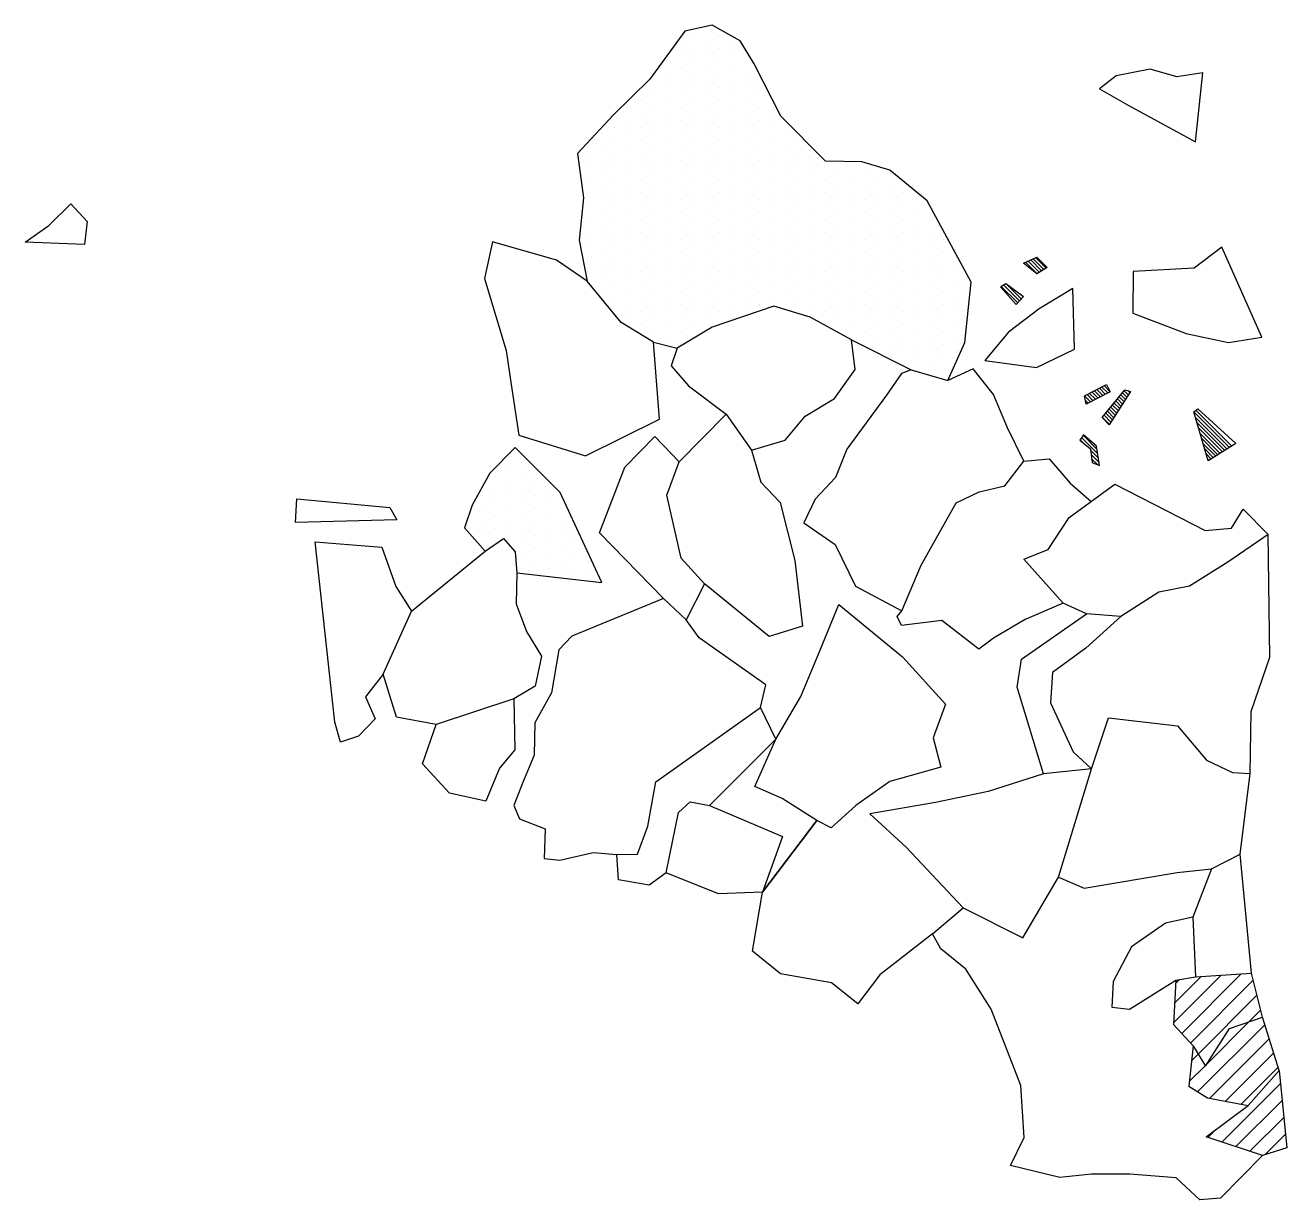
# Model space of a CAD drawing. Header units: metres. Extents: x -13.2 to -9.55, y -13.11 to -10.53.
# Drawn here: x -10.747 to -9.549, y -13.112 to -11.997 of the extents above; entities that cross this region are included whole.
import ezdxf

# ---------------------------------------------------------------- set-up
doc = ezdxf.new("R2010")
doc.units = ezdxf.units.M
doc.header["$LTSCALE"] = 25
doc.header["$MEASUREMENT"] = 0
doc.layers.get('0').update_dxf_attribs({"linetype": 'CONTINUOUS'})
for name, color, linetype in [('FEUER', 1, 'CONTINUOUS'), ('KNOCHEN', 2, 'CONTINUOUS'), ('KNOCHENSCHRAFF', 2, 'CONTINUOUS'), ('STEINE', 4, 'CONTINUOUS'), ('STEINESCHRAFF', 4, 'CONTINUOUS')]:
    doc.layers.add(name, color=color, linetype=linetype)

# ---------------------------------------------------------------- blocks, each defined once
blk = doc.blocks.new('*X1')
at = {"color": 0}
for p, q in [((-963.74, -1163.5), (-960.34, -1160.09)), ((-963.59, -1163.7), (-960.2, -1160.31)), ((-963.09, -1163.56), (-960.06, -1160.53)), ((-962.59, -1163.41), (-959.93, -1160.74)), ((-962.08, -1163.26), (-959.79, -1160.96)), ((-961.58, -1163.11), (-959.65, -1161.18)), ((-961.08, -1162.96), (-959.52, -1161.4)), ((-960.57, -1162.81), (-959.38, -1161.61)), ((-960.07, -1162.65), (-959.24, -1161.83)), ((-959.56, -1162.5), (-959.11, -1162.05)), ((-959.06, -1162.35), (-958.97, -1162.26)), ((-965.59, -1169.94), (-965.4, -1169.76)), ((-965.6, -1170.31), (-965.19, -1169.9)), ((-965.4, -1170.46), (-964.97, -1170.03)), ((-965.21, -1170.62), (-964.76, -1170.17)), ((-965.02, -1170.78), (-964.54, -1170.31)), ((-964.82, -1170.94), (-964.33, -1170.45)), ((-964.63, -1171.1), (-964.11, -1170.59)), ((-964.43, -1171.26), (-963.9, -1170.73)), ((-964.24, -1171.42), (-963.68, -1170.86)), ((-966.07, -1172.19), (-965.51, -1171.63)), ((-965.95, -1172.43), (-965.39, -1171.87)), ((-965.83, -1172.66), (-965.27, -1172.1)), ((-964.04, -1171.58), (-963.47, -1171)), ((-963.85, -1171.74), (-963.25, -1171.14)), ((-963.66, -1171.9), (-963.04, -1171.28)), ((-963.46, -1172.06), (-962.82, -1171.42)), ((-963.27, -1172.22), (-962.61, -1171.56)), ((-963.07, -1172.38), (-962.39, -1171.69)), ((-965.71, -1172.89), (-965.15, -1172.33)), ((-965.59, -1173.13), (-965.03, -1172.57)), ((-965.47, -1173.36), (-964.91, -1172.8)), ((-965.35, -1173.59), (-964.79, -1173.03)), ((-965.23, -1173.83), (-964.67, -1173.27)), ((-961.37, -1174.21), (-960.06, -1172.9)), ((-961.16, -1174.36), (-959.63, -1172.83)), ((-959.95, -1173.49), (-959.21, -1172.76)), ((-959.55, -1173.44), (-958.78, -1172.68)), ((-959.14, -1173.4), (-958.58, -1172.83)), ((-965.11, -1174.06), (-964.55, -1173.5)), ((-964.69, -1174), (-964.43, -1173.74)), ((-960.95, -1174.5), (-960.61, -1174.16)), ((-978.23, -1178.7), (-977.25, -1177.71)), ((-978.12, -1178.94), (-977.11, -1177.93)), ((-978.02, -1179.19), (-976.98, -1178.15)), ((-977.91, -1179.43), (-976.84, -1178.36)), ((-977.8, -1179.68), (-976.7, -1178.58)), ((-975.72, -1181.49), (-974.31, -1180.08)), ((-975.64, -1181.76), (-974.13, -1180.25)), ((-975.51, -1181.99), (-973.95, -1180.42)), ((-974.79, -1180.2), (-974.5, -1179.91))]:
    blk.add_line(p, q, dxfattribs=at)
blk = doc.blocks.new('*X2')
at = {"color": 0}
for p, q in [((-975, -1185), (-975, -1185)), ((-978.125, -1186.25), (-978.125, -1186.25)), ((-976.875, -1186.25), (-976.875, -1186.25)), ((-975.625, -1186.25), (-975.625, -1186.25)), ((-974.375, -1186.25), (-974.375, -1186.25)), ((-973.125, -1186.25), (-973.125, -1186.25)), ((-971.875, -1186.25), (-971.875, -1186.25)), ((-970.625, -1186.25), (-970.625, -1186.25)), ((-969.375, -1186.25), (-969.375, -1186.25)), ((-980, -1187.5), (-980, -1187.5)), ((-978.75, -1187.5), (-978.75, -1187.5)), ((-977.5, -1187.5), (-977.5, -1187.5)), ((-976.25, -1187.5), (-976.25, -1187.5)), ((-975, -1187.5), (-975, -1187.5)), ((-973.75, -1187.5), (-973.75, -1187.5)), ((-972.5, -1187.5), (-972.5, -1187.5)), ((-971.25, -1187.5), (-971.25, -1187.5)), ((-970, -1187.5), (-970, -1187.5)), ((-968.75, -1187.5), (-968.75, -1187.5)), ((-967.5, -1187.5), (-967.5, -1187.5)), ((-981.875, -1188.75), (-981.875, -1188.75)), ((-980.625, -1188.75), (-980.625, -1188.75)), ((-979.375, -1188.75), (-979.375, -1188.75)), ((-978.125, -1188.75), (-978.125, -1188.75)), ((-976.875, -1188.75), (-976.875, -1188.75)), ((-975.625, -1188.75), (-975.625, -1188.75)), ((-974.375, -1188.75), (-974.375, -1188.75)), ((-973.125, -1188.75), (-973.125, -1188.75)), ((-971.875, -1188.75), (-971.875, -1188.75)), ((-970.625, -1188.75), (-970.625, -1188.75)), ((-969.375, -1188.75), (-969.375, -1188.75)), ((-968.125, -1188.75), (-968.125, -1188.75)), ((-983.75, -1190), (-983.75, -1190)), ((-982.5, -1190), (-982.5, -1190)), ((-981.25, -1190), (-981.25, -1190)), ((-980, -1190), (-980, -1190)), ((-978.75, -1190), (-978.75, -1190)), ((-977.5, -1190), (-977.5, -1190)), ((-976.25, -1190), (-976.25, -1190)), ((-975, -1190), (-975, -1190)), ((-973.75, -1190), (-973.75, -1190)), ((-972.5, -1190), (-972.5, -1190)), ((-971.25, -1190), (-971.25, -1190)), ((-970, -1190), (-970, -1190)), ((-968.75, -1190), (-968.75, -1190)), ((-967.5, -1190), (-967.5, -1190)), ((-984.375, -1191.25), (-984.375, -1191.25)), ((-983.125, -1191.25), (-983.125, -1191.25)), ((-981.875, -1191.25), (-981.875, -1191.25)), ((-980.625, -1191.25), (-980.625, -1191.25)), ((-979.375, -1191.25), (-979.375, -1191.25)), ((-978.125, -1191.25), (-978.125, -1191.25)), ((-976.875, -1191.25), (-976.875, -1191.25)), ((-975.625, -1191.25), (-975.625, -1191.25)), ((-974.375, -1191.25), (-974.375, -1191.25)), ((-973.125, -1191.25), (-973.125, -1191.25)), ((-971.875, -1191.25), (-971.875, -1191.25)), ((-970.625, -1191.25), (-970.625, -1191.25)), ((-969.375, -1191.25), (-969.375, -1191.25)), ((-968.125, -1191.25), (-968.125, -1191.25)), ((-986.25, -1192.5), (-986.25, -1192.5)), ((-985, -1192.5), (-985, -1192.5)), ((-983.75, -1192.5), (-983.75, -1192.5)), ((-982.5, -1192.5), (-982.5, -1192.5)), ((-981.25, -1192.5), (-981.25, -1192.5)), ((-980, -1192.5), (-980, -1192.5)), ((-978.75, -1192.5), (-978.75, -1192.5)), ((-977.5, -1192.5), (-977.5, -1192.5)), ((-976.25, -1192.5), (-976.25, -1192.5)), ((-975, -1192.5), (-975, -1192.5)), ((-973.75, -1192.5), (-973.75, -1192.5)), ((-972.5, -1192.5), (-972.5, -1192.5)), ((-971.25, -1192.5), (-971.25, -1192.5)), ((-970, -1192.5), (-970, -1192.5)), ((-968.75, -1192.5), (-968.75, -1192.5)), ((-986.875, -1193.75), (-986.875, -1193.75)), ((-985.625, -1193.75), (-985.625, -1193.75)), ((-984.375, -1193.75), (-984.375, -1193.75)), ((-983.125, -1193.75), (-983.125, -1193.75)), ((-981.875, -1193.75), (-981.875, -1193.75)), ((-980.625, -1193.75), (-980.625, -1193.75)), ((-979.375, -1193.75), (-979.375, -1193.75)), ((-978.125, -1193.75), (-978.125, -1193.75)), ((-976.875, -1193.75), (-976.875, -1193.75)), ((-975.625, -1193.75), (-975.625, -1193.75)), ((-974.375, -1193.75), (-974.375, -1193.75)), ((-973.125, -1193.75), (-973.125, -1193.75)), ((-971.875, -1193.75), (-971.875, -1193.75)), ((-970.625, -1193.75), (-970.625, -1193.75)), ((-969.375, -1193.75), (-969.375, -1193.75)), ((-986.25, -1195), (-986.25, -1195)), ((-985, -1195), (-985, -1195)), ((-983.75, -1195), (-983.75, -1195)), ((-982.5, -1195), (-982.5, -1195)), ((-981.25, -1195), (-981.25, -1195)), ((-980, -1195), (-980, -1195)), ((-978.75, -1195), (-978.75, -1195)), ((-977.5, -1195), (-977.5, -1195)), ((-976.25, -1195), (-976.25, -1195)), ((-975, -1195), (-975, -1195)), ((-973.75, -1195), (-973.75, -1195)), ((-972.5, -1195), (-972.5, -1195)), ((-971.25, -1195), (-971.25, -1195)), ((-970, -1195), (-970, -1195)), ((-986.875, -1196.25), (-986.875, -1196.25)), ((-985.625, -1196.25), (-985.625, -1196.25)), ((-984.375, -1196.25), (-984.375, -1196.25)), ((-983.125, -1196.25), (-983.125, -1196.25)), ((-981.875, -1196.25), (-981.875, -1196.25)), ((-980.625, -1196.25), (-980.625, -1196.25)), ((-979.375, -1196.25), (-979.375, -1196.25)), ((-978.125, -1196.25), (-978.125, -1196.25)), ((-976.875, -1196.25), (-976.875, -1196.25)), ((-975.625, -1196.25), (-975.625, -1196.25)), ((-974.375, -1196.25), (-974.375, -1196.25)), ((-973.125, -1196.25), (-973.125, -1196.25)), ((-971.875, -1196.25), (-971.875, -1196.25)), ((-970.625, -1196.25), (-970.625, -1196.25)), ((-986.25, -1197.5), (-986.25, -1197.5)), ((-985, -1197.5), (-985, -1197.5)), ((-983.75, -1197.5), (-983.75, -1197.5)), ((-982.5, -1197.5), (-982.5, -1197.5)), ((-981.25, -1197.5), (-981.25, -1197.5)), ((-980, -1197.5), (-980, -1197.5)), ((-978.75, -1197.5), (-978.75, -1197.5)), ((-977.5, -1197.5), (-977.5, -1197.5)), ((-976.25, -1197.5), (-976.25, -1197.5)), ((-975, -1197.5), (-975, -1197.5)), ((-973.75, -1197.5), (-973.75, -1197.5)), ((-972.5, -1197.5), (-972.5, -1197.5)), ((-971.25, -1197.5), (-971.25, -1197.5)), ((-986.875, -1198.75), (-986.875, -1198.75)), ((-985.625, -1198.75), (-985.625, -1198.75)), ((-984.375, -1198.75), (-984.375, -1198.75)), ((-983.125, -1198.75), (-983.125, -1198.75)), ((-981.875, -1198.75), (-981.875, -1198.75)), ((-980.625, -1198.75), (-980.625, -1198.75)), ((-979.375, -1198.75), (-979.375, -1198.75)), ((-978.125, -1198.75), (-978.125, -1198.75)), ((-976.875, -1198.75), (-976.875, -1198.75)), ((-975.625, -1198.75), (-975.625, -1198.75)), ((-974.375, -1198.75), (-974.375, -1198.75)), ((-973.125, -1198.75), (-973.125, -1198.75)), ((-971.875, -1198.75), (-971.875, -1198.75)), ((-987.5, -1200), (-987.5, -1200)), ((-986.25, -1200), (-986.25, -1200)), ((-985, -1200), (-985, -1200)), ((-983.75, -1200), (-983.75, -1200)), ((-982.5, -1200), (-982.5, -1200)), ((-981.25, -1200), (-981.25, -1200)), ((-980, -1200), (-980, -1200)), ((-978.75, -1200), (-978.75, -1200)), ((-977.5, -1200), (-977.5, -1200)), ((-976.25, -1200), (-976.25, -1200)), ((-975, -1200), (-975, -1200)), ((-973.75, -1200), (-973.75, -1200)), ((-972.5, -1200), (-972.5, -1200)), ((-989.375, -1201.25), (-989.375, -1201.25)), ((-988.125, -1201.25), (-988.125, -1201.25)), ((-986.875, -1201.25), (-986.875, -1201.25)), ((-985.625, -1201.25), (-985.625, -1201.25)), ((-984.375, -1201.25), (-984.375, -1201.25)), ((-983.125, -1201.25), (-983.125, -1201.25)), ((-981.875, -1201.25), (-981.875, -1201.25)), ((-980.625, -1201.25), (-980.625, -1201.25)), ((-979.375, -1201.25), (-979.375, -1201.25)), ((-978.125, -1201.25), (-978.125, -1201.25)), ((-976.875, -1201.25), (-976.875, -1201.25)), ((-975.625, -1201.25), (-975.625, -1201.25)), ((-974.375, -1201.25), (-974.375, -1201.25)), ((-973.125, -1201.25), (-973.125, -1201.25)), ((-990, -1202.5), (-990, -1202.5)), ((-988.75, -1202.5), (-988.75, -1202.5)), ((-987.5, -1202.5), (-987.5, -1202.5)), ((-986.25, -1202.5), (-986.25, -1202.5)), ((-985, -1202.5), (-985, -1202.5)), ((-983.75, -1202.5), (-983.75, -1202.5)), ((-982.5, -1202.5), (-982.5, -1202.5)), ((-981.25, -1202.5), (-981.25, -1202.5)), ((-980, -1202.5), (-980, -1202.5)), ((-978.75, -1202.5), (-978.75, -1202.5)), ((-977.5, -1202.5), (-977.5, -1202.5)), ((-976.25, -1202.5), (-976.25, -1202.5)), ((-975, -1202.5), (-975, -1202.5)), ((-973.75, -1202.5), (-973.75, -1202.5)), ((-993.125, -1203.75), (-993.125, -1203.75)), ((-991.875, -1203.75), (-991.875, -1203.75)), ((-990.625, -1203.75), (-990.625, -1203.75)), ((-989.375, -1203.75), (-989.375, -1203.75)), ((-988.125, -1203.75), (-988.125, -1203.75)), ((-986.875, -1203.75), (-986.875, -1203.75)), ((-985.625, -1203.75), (-985.625, -1203.75)), ((-984.375, -1203.75), (-984.375, -1203.75)), ((-983.125, -1203.75), (-983.125, -1203.75)), ((-981.875, -1203.75), (-981.875, -1203.75)), ((-980.625, -1203.75), (-980.625, -1203.75)), ((-979.375, -1203.75), (-979.375, -1203.75)), ((-978.125, -1203.75), (-978.125, -1203.75)), ((-976.875, -1203.75), (-976.875, -1203.75)), ((-975.625, -1203.75), (-975.625, -1203.75)), ((-974.375, -1203.75), (-974.375, -1203.75)), ((-995, -1205), (-995, -1205)), ((-993.75, -1205), (-993.75, -1205)), ((-992.5, -1205), (-992.5, -1205)), ((-991.25, -1205), (-991.25, -1205)), ((-990, -1205), (-990, -1205)), ((-988.75, -1205), (-988.75, -1205)), ((-987.5, -1205), (-987.5, -1205)), ((-986.25, -1205), (-986.25, -1205)), ((-985, -1205), (-985, -1205)), ((-983.75, -1205), (-983.75, -1205)), ((-982.5, -1205), (-982.5, -1205)), ((-981.25, -1205), (-981.25, -1205)), ((-980, -1205), (-980, -1205)), ((-978.75, -1205), (-978.75, -1205)), ((-977.5, -1205), (-977.5, -1205)), ((-976.25, -1205), (-976.25, -1205)), ((-975, -1205), (-975, -1205)), ((-973.75, -1205), (-973.75, -1205)), ((-996.875, -1206.25), (-996.875, -1206.25)), ((-995.625, -1206.25), (-995.625, -1206.25)), ((-994.375, -1206.25), (-994.375, -1206.25)), ((-993.125, -1206.25), (-993.125, -1206.25)), ((-991.875, -1206.25), (-991.875, -1206.25)), ((-990.625, -1206.25), (-990.625, -1206.25)), ((-989.375, -1206.25), (-989.375, -1206.25)), ((-988.125, -1206.25), (-988.125, -1206.25)), ((-986.875, -1206.25), (-986.875, -1206.25)), ((-985.625, -1206.25), (-985.625, -1206.25)), ((-984.375, -1206.25), (-984.375, -1206.25)), ((-983.125, -1206.25), (-983.125, -1206.25)), ((-981.875, -1206.25), (-981.875, -1206.25)), ((-980.625, -1206.25), (-980.625, -1206.25)), ((-979.375, -1206.25), (-979.375, -1206.25)), ((-978.125, -1206.25), (-978.125, -1206.25)), ((-976.875, -1206.25), (-976.875, -1206.25)), ((-975.625, -1206.25), (-975.625, -1206.25)), ((-974.375, -1206.25), (-974.375, -1206.25)), ((-973.125, -1206.25), (-973.125, -1206.25)), ((-998.75, -1207.5), (-998.75, -1207.5)), ((-997.5, -1207.5), (-997.5, -1207.5)), ((-996.25, -1207.5), (-996.25, -1207.5)), ((-995, -1207.5), (-995, -1207.5)), ((-993.75, -1207.5), (-993.75, -1207.5)), ((-992.5, -1207.5), (-992.5, -1207.5)), ((-991.25, -1207.5), (-991.25, -1207.5)), ((-990, -1207.5), (-990, -1207.5)), ((-988.75, -1207.5), (-988.75, -1207.5)), ((-987.5, -1207.5), (-987.5, -1207.5)), ((-986.25, -1207.5), (-986.25, -1207.5)), ((-985, -1207.5), (-985, -1207.5)), ((-983.75, -1207.5), (-983.75, -1207.5)), ((-982.5, -1207.5), (-982.5, -1207.5)), ((-981.25, -1207.5), (-981.25, -1207.5)), ((-980, -1207.5), (-980, -1207.5)), ((-978.75, -1207.5), (-978.75, -1207.5)), ((-977.5, -1207.5), (-977.5, -1207.5)), ((-976.25, -1207.5), (-976.25, -1207.5)), ((-975, -1207.5), (-975, -1207.5)), ((-973.75, -1207.5), (-973.75, -1207.5)), ((-972.5, -1207.5), (-972.5, -1207.5)), ((-999.375, -1208.75), (-999.375, -1208.75)), ((-998.125, -1208.75), (-998.125, -1208.75)), ((-996.875, -1208.75), (-996.875, -1208.75)), ((-995.625, -1208.75), (-995.625, -1208.75)), ((-994.375, -1208.75), (-994.375, -1208.75)), ((-993.125, -1208.75), (-993.125, -1208.75)), ((-991.875, -1208.75), (-991.875, -1208.75)), ((-990.625, -1208.75), (-990.625, -1208.75)), ((-989.375, -1208.75), (-989.375, -1208.75)), ((-988.125, -1208.75), (-988.125, -1208.75)), ((-986.875, -1208.75), (-986.875, -1208.75)), ((-985.625, -1208.75), (-985.625, -1208.75)), ((-984.375, -1208.75), (-984.375, -1208.75)), ((-983.125, -1208.75), (-983.125, -1208.75)), ((-981.875, -1208.75), (-981.875, -1208.75)), ((-980.625, -1208.75), (-980.625, -1208.75)), ((-979.375, -1208.75), (-979.375, -1208.75)), ((-978.125, -1208.75), (-978.125, -1208.75)), ((-976.875, -1208.75), (-976.875, -1208.75)), ((-975.625, -1208.75), (-975.625, -1208.75)), ((-974.375, -1208.75), (-974.375, -1208.75)), ((-973.125, -1208.75), (-973.125, -1208.75)), ((-1000, -1210), (-1000, -1210)), ((-998.75, -1210), (-998.75, -1210)), ((-997.5, -1210), (-997.5, -1210)), ((-996.25, -1210), (-996.25, -1210)), ((-995, -1210), (-995, -1210)), ((-993.75, -1210), (-993.75, -1210)), ((-992.5, -1210), (-992.5, -1210)), ((-991.25, -1210), (-991.25, -1210)), ((-990, -1210), (-990, -1210)), ((-988.75, -1210), (-988.75, -1210)), ((-987.5, -1210), (-987.5, -1210)), ((-986.25, -1210), (-986.25, -1210)), ((-985, -1210), (-985, -1210)), ((-983.75, -1210), (-983.75, -1210)), ((-982.5, -1210), (-982.5, -1210)), ((-981.25, -1210), (-981.25, -1210)), ((-980, -1210), (-980, -1210)), ((-978.75, -1210), (-978.75, -1210)), ((-977.5, -1210), (-977.5, -1210)), ((-976.25, -1210), (-976.25, -1210)), ((-975, -1210), (-975, -1210)), ((-973.75, -1210), (-973.75, -1210)), ((-972.5, -1210), (-972.5, -1210)), ((-999.375, -1211.25), (-999.375, -1211.25)), ((-998.125, -1211.25), (-998.125, -1211.25)), ((-996.875, -1211.25), (-996.875, -1211.25)), ((-995.625, -1211.25), (-995.625, -1211.25)), ((-994.375, -1211.25), (-994.375, -1211.25)), ((-993.125, -1211.25), (-993.125, -1211.25)), ((-991.875, -1211.25), (-991.875, -1211.25)), ((-990.625, -1211.25), (-990.625, -1211.25)), ((-989.375, -1211.25), (-989.375, -1211.25)), ((-988.125, -1211.25), (-988.125, -1211.25)), ((-986.875, -1211.25), (-986.875, -1211.25)), ((-985.625, -1211.25), (-985.625, -1211.25)), ((-984.375, -1211.25), (-984.375, -1211.25)), ((-983.125, -1211.25), (-983.125, -1211.25)), ((-981.875, -1211.25), (-981.875, -1211.25)), ((-980.625, -1211.25), (-980.625, -1211.25)), ((-979.375, -1211.25), (-979.375, -1211.25)), ((-978.125, -1211.25), (-978.125, -1211.25)), ((-976.875, -1211.25), (-976.875, -1211.25)), ((-975.625, -1211.25), (-975.625, -1211.25)), ((-974.375, -1211.25), (-974.375, -1211.25)), ((-973.125, -1211.25), (-973.125, -1211.25)), ((-971.875, -1211.25), (-971.875, -1211.25)), ((-970.625, -1211.25), (-970.625, -1211.25)), ((-998.75, -1212.5), (-998.75, -1212.5)), ((-997.5, -1212.5), (-997.5, -1212.5)), ((-996.25, -1212.5), (-996.25, -1212.5)), ((-995, -1212.5), (-995, -1212.5)), ((-993.75, -1212.5), (-993.75, -1212.5)), ((-992.5, -1212.5), (-992.5, -1212.5)), ((-991.25, -1212.5), (-991.25, -1212.5)), ((-990, -1212.5), (-990, -1212.5)), ((-988.75, -1212.5), (-988.75, -1212.5)), ((-987.5, -1212.5), (-987.5, -1212.5)), ((-986.25, -1212.5), (-986.25, -1212.5)), ((-985, -1212.5), (-985, -1212.5)), ((-983.75, -1212.5), (-983.75, -1212.5)), ((-982.5, -1212.5), (-982.5, -1212.5)), ((-981.25, -1212.5), (-981.25, -1212.5)), ((-980, -1212.5), (-980, -1212.5)), ((-978.75, -1212.5), (-978.75, -1212.5)), ((-977.5, -1212.5), (-977.5, -1212.5)), ((-976.25, -1212.5), (-976.25, -1212.5)), ((-975, -1212.5), (-975, -1212.5)), ((-973.75, -1212.5), (-973.75, -1212.5)), ((-972.5, -1212.5), (-972.5, -1212.5)), ((-971.25, -1212.5), (-971.25, -1212.5)), ((-970, -1212.5), (-970, -1212.5)), ((-996.875, -1213.75), (-996.875, -1213.75)), ((-995.625, -1213.75), (-995.625, -1213.75)), ((-994.375, -1213.75), (-994.375, -1213.75)), ((-993.125, -1213.75), (-993.125, -1213.75)), ((-991.875, -1213.75), (-991.875, -1213.75)), ((-990.625, -1213.75), (-990.625, -1213.75)), ((-989.375, -1213.75), (-989.375, -1213.75)), ((-988.125, -1213.75), (-988.125, -1213.75)), ((-986.875, -1213.75), (-986.875, -1213.75)), ((-985.625, -1213.75), (-985.625, -1213.75)), ((-984.375, -1213.75), (-984.375, -1213.75)), ((-983.125, -1213.75), (-983.125, -1213.75)), ((-981.875, -1213.75), (-981.875, -1213.75)), ((-980.625, -1213.75), (-980.625, -1213.75)), ((-979.375, -1213.75), (-979.375, -1213.75)), ((-978.125, -1213.75), (-978.125, -1213.75)), ((-976.875, -1213.75), (-976.875, -1213.75)), ((-975.625, -1213.75), (-975.625, -1213.75)), ((-974.375, -1213.75), (-974.375, -1213.75)), ((-973.125, -1213.75), (-973.125, -1213.75)), ((-971.875, -1213.75), (-971.875, -1213.75)), ((-970.625, -1213.75), (-970.625, -1213.75)), ((-995, -1215), (-995, -1215)), ((-993.75, -1215), (-993.75, -1215)), ((-992.5, -1215), (-992.5, -1215)), ((-991.25, -1215), (-991.25, -1215)), ((-990, -1215), (-990, -1215)), ((-988.75, -1215), (-988.75, -1215)), ((-987.5, -1215), (-987.5, -1215)), ((-986.25, -1215), (-986.25, -1215)), ((-985, -1215), (-985, -1215)), ((-983.75, -1215), (-983.75, -1215)), ((-982.5, -1215), (-982.5, -1215)), ((-981.25, -1215), (-981.25, -1215)), ((-980, -1215), (-980, -1215)), ((-978.75, -1215), (-978.75, -1215)), ((-977.5, -1215), (-977.5, -1215)), ((-976.25, -1215), (-976.25, -1215)), ((-975, -1215), (-975, -1215)), ((-973.75, -1215), (-973.75, -1215)), ((-972.5, -1215), (-972.5, -1215)), ((-971.25, -1215), (-971.25, -1215)), ((-993.125, -1216.25), (-993.125, -1216.25)), ((-991.875, -1216.25), (-991.875, -1216.25)), ((-990.625, -1216.25), (-990.625, -1216.25)), ((-989.375, -1216.25), (-989.375, -1216.25)), ((-988.125, -1216.25), (-988.125, -1216.25)), ((-986.875, -1216.25), (-986.875, -1216.25)), ((-985.625, -1216.25), (-985.625, -1216.25)), ((-984.375, -1216.25), (-984.375, -1216.25)), ((-983.125, -1216.25), (-983.125, -1216.25)), ((-981.875, -1216.25), (-981.875, -1216.25)), ((-980.625, -1216.25), (-980.625, -1216.25)), ((-979.375, -1216.25), (-979.375, -1216.25)), ((-978.125, -1216.25), (-978.125, -1216.25)), ((-976.875, -1216.25), (-976.875, -1216.25)), ((-975.625, -1216.25), (-975.625, -1216.25)), ((-974.375, -1216.25), (-974.375, -1216.25)), ((-973.125, -1216.25), (-973.125, -1216.25)), ((-971.875, -1216.25), (-971.875, -1216.25)), ((-992.5, -1217.5), (-992.5, -1217.5)), ((-991.25, -1217.5), (-991.25, -1217.5)), ((-990, -1217.5), (-990, -1217.5)), ((-988.75, -1217.5), (-988.75, -1217.5)), ((-987.5, -1217.5), (-987.5, -1217.5)), ((-986.25, -1217.5), (-986.25, -1217.5)), ((-985, -1217.5), (-985, -1217.5)), ((-983.75, -1217.5), (-983.75, -1217.5)), ((-982.5, -1217.5), (-982.5, -1217.5)), ((-981.25, -1217.5), (-981.25, -1217.5)), ((-980, -1217.5), (-980, -1217.5)), ((-978.75, -1217.5), (-978.75, -1217.5)), ((-977.5, -1217.5), (-977.5, -1217.5)), ((-976.25, -1217.5), (-976.25, -1217.5)), ((-975, -1217.5), (-975, -1217.5)), ((-973.75, -1217.5), (-973.75, -1217.5)), ((-972.5, -1217.5), (-972.5, -1217.5)), ((-991.875, -1218.75), (-991.875, -1218.75)), ((-990.625, -1218.75), (-990.625, -1218.75)), ((-989.375, -1218.75), (-989.375, -1218.75)), ((-988.125, -1218.75), (-988.125, -1218.75)), ((-986.875, -1218.75), (-986.875, -1218.75)), ((-985.625, -1218.75), (-985.625, -1218.75)), ((-984.375, -1218.75), (-984.375, -1218.75)), ((-983.125, -1218.75), (-983.125, -1218.75)), ((-981.875, -1218.75), (-981.875, -1218.75)), ((-980.625, -1218.75), (-980.625, -1218.75)), ((-979.375, -1218.75), (-979.375, -1218.75)), ((-978.125, -1218.75), (-978.125, -1218.75)), ((-976.875, -1218.75), (-976.875, -1218.75)), ((-975.625, -1218.75), (-975.625, -1218.75)), ((-974.375, -1218.75), (-974.375, -1218.75)), ((-973.125, -1218.75), (-973.125, -1218.75)), ((-990, -1220), (-990, -1220)), ((-988.75, -1220), (-988.75, -1220)), ((-987.5, -1220), (-987.5, -1220)), ((-986.25, -1220), (-986.25, -1220)), ((-985, -1220), (-985, -1220)), ((-983.75, -1220), (-983.75, -1220)), ((-982.5, -1220), (-982.5, -1220)), ((-981.25, -1220), (-981.25, -1220)), ((-980, -1220), (-980, -1220)), ((-978.75, -1220), (-978.75, -1220)), ((-977.5, -1220), (-977.5, -1220)), ((-976.25, -1220), (-976.25, -1220)), ((-975, -1220), (-975, -1220)), ((-947.5, -1220), (-947.5, -1220)), ((-988.125, -1221.25), (-988.125, -1221.25)), ((-986.875, -1221.25), (-986.875, -1221.25)), ((-985.625, -1221.25), (-985.625, -1221.25)), ((-984.375, -1221.25), (-984.375, -1221.25)), ((-983.125, -1221.25), (-983.125, -1221.25)), ((-981.875, -1221.25), (-981.875, -1221.25)), ((-980.625, -1221.25), (-980.625, -1221.25)), ((-979.375, -1221.25), (-979.375, -1221.25)), ((-978.125, -1221.25), (-978.125, -1221.25)), ((-976.875, -1221.25), (-976.875, -1221.25)), ((-949.375, -1221.25), (-949.375, -1221.25)), ((-948.125, -1221.25), (-948.125, -1221.25)), ((-952.5, -1222.5), (-952.5, -1222.5)), ((-951.25, -1222.5), (-951.25, -1222.5)), ((-950, -1222.5), (-950, -1222.5)), ((-948.75, -1222.5), (-948.75, -1222.5)), ((-955.625, -1223.75), (-955.625, -1223.75)), ((-954.375, -1223.75), (-954.375, -1223.75)), ((-953.125, -1223.75), (-953.125, -1223.75)), ((-951.875, -1223.75), (-951.875, -1223.75)), ((-950.625, -1223.75), (-950.625, -1223.75)), ((-949.375, -1223.75), (-949.375, -1223.75)), ((-948.125, -1223.75), (-948.125, -1223.75)), ((-956.25, -1225), (-956.25, -1225)), ((-955, -1225), (-955, -1225)), ((-953.75, -1225), (-953.75, -1225)), ((-952.5, -1225), (-952.5, -1225)), ((-951.25, -1225), (-951.25, -1225)), ((-950, -1225), (-950, -1225)), ((-948.75, -1225), (-948.75, -1225)), ((-958.125, -1226.25), (-958.125, -1226.25)), ((-956.875, -1226.25), (-956.875, -1226.25)), ((-955.625, -1226.25), (-955.625, -1226.25)), ((-954.375, -1226.25), (-954.375, -1226.25)), ((-953.125, -1226.25), (-953.125, -1226.25)), ((-951.875, -1226.25), (-951.875, -1226.25)), ((-950.625, -1226.25), (-950.625, -1226.25)), ((-949.375, -1226.25), (-949.375, -1226.25)), ((-948.125, -1226.25), (-948.125, -1226.25)), ((-958.75, -1227.5), (-958.75, -1227.5)), ((-957.5, -1227.5), (-957.5, -1227.5)), ((-956.25, -1227.5), (-956.25, -1227.5)), ((-955, -1227.5), (-955, -1227.5)), ((-953.75, -1227.5), (-953.75, -1227.5)), ((-952.5, -1227.5), (-952.5, -1227.5)), ((-951.25, -1227.5), (-951.25, -1227.5)), ((-950, -1227.5), (-950, -1227.5)), ((-948.75, -1227.5), (-948.75, -1227.5)), ((-959.375, -1228.75), (-959.375, -1228.75)), ((-958.125, -1228.75), (-958.125, -1228.75)), ((-956.875, -1228.75), (-956.875, -1228.75)), ((-955.625, -1228.75), (-955.625, -1228.75)), ((-954.375, -1228.75), (-954.375, -1228.75)), ((-953.125, -1228.75), (-953.125, -1228.75)), ((-951.875, -1228.75), (-951.875, -1228.75)), ((-957.5, -1230), (-957.5, -1230)), ((-956.25, -1230), (-956.25, -1230)), ((-955, -1230), (-955, -1230)), ((-953.75, -1230), (-953.75, -1230)), ((-952.5, -1230), (-952.5, -1230)), ((-951.25, -1230), (-951.25, -1230)), ((-955.625, -1231.25), (-955.625, -1231.25)), ((-954.375, -1231.25), (-954.375, -1231.25)), ((-953.125, -1231.25), (-953.125, -1231.25)), ((-951.875, -1231.25), (-951.875, -1231.25)), ((-950.625, -1231.25), (-950.625, -1231.25)), ((-953.75, -1232.5), (-953.75, -1232.5)), ((-952.5, -1232.5), (-952.5, -1232.5))]:
    blk.add_line(p, q, dxfattribs=at)
blk = doc.blocks.new('*X7')
at = {"color": 0}
for p, q in [((-965.6, -1294.4), (-961.1, -1289.9)), ((-965.51, -1292.55), (-963, -1290.03)), ((-965.42, -1290.69), (-965.05, -1290.32)), ((-964.84, -1295.42), (-959.2, -1289.77)), ((-964, -1296.34), (-958.04, -1290.38)), ((-963.29, -1297.4), (-957.69, -1291.8)), ((-958.46, -1294.33), (-957.34, -1293.22)), ((-962.43, -1298.31), (-958.46, -1294.33)), ((-963.33, -1300.97), (-956.95, -1294.6)), ((-962.19, -1301.6), (-956.53, -1295.94)), ((-963.91, -1298.02), (-963.29, -1297.4)), ((-960.7, -1301.88), (-956.11, -1297.29)), ((-964.12, -1300), (-962.62, -1298.5)), ((-962.62, -1298.5), (-962.43, -1298.31)), ((-959.2, -1302.15), (-955.68, -1298.63)), ((-961.03, -1305.74), (-955.46, -1300.18)), ((-959.7, -1306.18), (-955.3, -1301.79)), ((-958.37, -1306.62), (-955.15, -1303.4)), ((-962.35, -1305.3), (-961.63, -1304.57)), ((-956.94, -1306.95), (-954.99, -1305))]:
    blk.add_line(p, q, dxfattribs=at)

msp = doc.modelspace()

# ---------------------------------------------------------------- linework, layer by layer
at = {"layer": 'KNOCHEN'}
for points in [[(-9.786, -12.2172), (-9.7762, -12.2269), (-9.7859, -12.2331), (-9.7987, -12.2229), (-9.786, -12.2172)], [(-9.8156, -12.2423), (-9.7987, -12.2545), (-9.8058, -12.2622), (-9.8207, -12.2454), (-9.8156, -12.2423)], [(-9.7199, -12.3382), (-9.7163, -12.3449), (-9.7392, -12.3567), (-9.7408, -12.349), (-9.7199, -12.3382)], [(-9.6969, -12.3448), (-9.7172, -12.3765), (-9.7239, -12.3694), (-9.7025, -12.3433), (-9.6969, -12.3448)], [(-9.633, -12.3611), (-9.5971, -12.3942), (-9.6232, -12.4106), (-9.637, -12.3642), (-9.633, -12.3611)], [(-9.7264, -12.4149), (-9.7295, -12.3965), (-9.7418, -12.3858), (-9.7453, -12.3909), (-9.7351, -12.3991), (-9.7335, -12.4123), (-9.7264, -12.4149)]]:
    msp.add_lwpolyline(points, dxfattribs=at)
at = {"layer": 'STEINE'}
for points in [[(-9.9621, -12.2957), (-9.9054, -12.3242), (-9.8706, -12.3344), (-9.8543, -12.2981), (-9.8483, -12.2408), (-9.8903, -12.1637), (-9.9256, -12.1347), (-9.9522, -12.1265), (-9.9869, -12.1261), (-10.0294, -12.0832), (-10.0545, -12.0337), (-10.0678, -12.0117), (-10.0944, -11.997), (-10.1205, -12.0026), (-10.1536, -12.0481), (-10.1883, -12.0819), (-10.2225, -12.1188), (-10.2168, -12.1607), (-10.2208, -12.201), (-10.2131, -12.2399)], [(-9.6283, -12.0422), (-9.6529, -12.0458), (-9.6784, -12.0387), (-9.7106, -12.0449), (-9.7264, -12.0572), (-9.6998, -12.0725), (-9.6354, -12.1076), (-9.6283, -12.0422)], [(-10.7038, -12.1665), (-10.6884, -12.1834), (-10.6909, -12.2053), (-10.7471, -12.2029), (-10.7247, -12.187), (-10.7038, -12.1665)], [(-10.2783, -12.3861), (-10.2149, -12.4059), (-10.1444, -12.3711), (-10.1502, -12.298), (-10.1808, -12.2792), (-10.2131, -12.2399), (-10.2423, -12.22), (-10.3031, -12.2027), (-10.3107, -12.2374), (-10.2902, -12.3059), (-10.2855, -12.3381), (-10.2783, -12.3861)], [(-9.6102, -12.2078), (-9.6367, -12.2277), (-9.6945, -12.2309), (-9.6949, -12.2702), (-9.6443, -12.2896), (-9.6039, -12.2982), (-9.5723, -12.293), (-9.6102, -12.2078)], [(-9.7517, -12.2468), (-9.7838, -12.2663), (-9.8129, -12.2883), (-9.8354, -12.3154), (-9.7863, -12.322), (-9.7501, -12.3046), (-9.7517, -12.2468)], [(-10.057, -12.4006), (-10.0253, -12.3908), (-10.006, -12.3683), (-9.9784, -12.3514), (-9.9585, -12.3238), (-9.9621, -12.2957), (-10.0015, -12.2743), (-10.0358, -12.2636), (-10.0945, -12.2836), (-10.1277, -12.3036), (-10.1333, -12.3205), (-10.1169, -12.3393), (-10.0811, -12.3664)], [(-10.1502, -12.298), (-10.1277, -12.3036)], [(-9.9054, -12.3242), (-9.9146, -12.3278), (-9.9288, -12.3483), (-9.9666, -12.3994), (-9.9773, -12.4265), (-9.9966, -12.447), (-10.0073, -12.4695), (-9.9777, -12.4899), (-9.9582, -12.5297), (-9.9142, -12.5531), (-9.8959, -12.5097), (-9.8628, -12.4504), (-9.8408, -12.4401), (-9.8163, -12.4344), (-9.7984, -12.4109), (-9.8138, -12.3793), (-9.8271, -12.3476), (-9.8466, -12.3231), (-9.8706, -12.3344)], [(-10.0811, -12.3664), (-10.057, -12.4006), (-10.0483, -12.4307), (-10.0298, -12.4501), (-10.016, -12.5053), (-10.0087, -12.5676), (-10.0404, -12.5773), (-10.1018, -12.5274), (-10.1238, -12.5029), (-10.1377, -12.4431), (-10.126, -12.4114), (-10.0811, -12.3664)], [(-10.1406, -12.5412), (-10.2015, -12.479), (-10.1776, -12.4166), (-10.149, -12.3874), (-10.126, -12.4114)], [(-10.2801, -12.5169), (-10.1994, -12.526), (-10.2389, -12.4407), (-10.2818, -12.3979), (-10.3058, -12.4224), (-10.3226, -12.4526), (-10.3298, -12.4741), (-10.3103, -12.4965)], [(-9.7984, -12.4109), (-9.7744, -12.4088), (-9.7545, -12.4318), (-9.7345, -12.4492)], [(-9.5899, -12.4566), (-9.5663, -12.4806), (-9.6046, -12.5067), (-9.6409, -12.5297), (-9.67, -12.5354), (-9.7062, -12.5584), (-9.7389, -12.5559), (-9.7609, -12.5457), (-9.7983, -12.5039), (-9.7753, -12.4947), (-9.7554, -12.4645), (-9.7554, -12.4645), (-9.712, -12.4327), (-9.6261, -12.4766), (-9.6011, -12.4745), (-9.5899, -12.4566)], [(-10.4008, -12.4548), (-10.3942, -12.4665), (-10.3942, -12.4665), (-10.4902, -12.4692), (-10.4892, -12.4467), (-10.4008, -12.4548)], [(-10.4072, -12.6132), (-10.424, -12.6347), (-10.4148, -12.6556), (-10.4306, -12.672), (-10.4475, -12.6776), (-10.4531, -12.6587), (-10.4718, -12.4876), (-10.4084, -12.4926), (-10.3951, -12.5299), (-10.3802, -12.5533)], [(-10.3103, -12.4965), (-10.2929, -12.4842), (-10.2817, -12.497), (-10.2801, -12.5169), (-10.2806, -12.5465), (-10.2708, -12.5726), (-10.2565, -12.5961), (-10.2626, -12.6247), (-10.283, -12.6365), (-10.3566, -12.6611), (-10.3944, -12.654), (-10.4072, -12.6132), (-10.3802, -12.5533), (-10.3103, -12.4965)], [(-9.7062, -12.5584), (-9.7394, -12.5886), (-9.771, -12.6117), (-9.773, -12.6403), (-9.7515, -12.6868), (-9.7341, -12.7031), (-9.7178, -12.6545), (-9.6524, -12.6621), (-9.6248, -12.6947), (-9.6002, -12.7065), (-9.5834, -12.7075), (-9.5824, -12.6487), (-9.5646, -12.5971), (-9.5663, -12.4806)], [(-10.1018, -12.5274), (-10.1191, -12.5616)], [(-10.1852, -12.7845), (-10.1653, -12.784), (-10.1556, -12.7574), (-10.148, -12.7155), (-10.0485, -12.6448), (-10.0434, -12.6233), (-10.1068, -12.5785), (-10.1191, -12.5616), (-10.1406, -12.5412), (-10.2279, -12.5771), (-10.2402, -12.5899), (-10.2472, -12.6308), (-10.263, -12.6594), (-10.2635, -12.6901), (-10.2747, -12.7167), (-10.2829, -12.7377), (-10.2777, -12.7504), (-10.2532, -12.7601), (-10.2542, -12.7882), (-10.2393, -12.7897), (-10.2077, -12.7825), (-10.1852, -12.7845)], [(-9.974, -12.5471), (-9.9136, -12.5966), (-9.8727, -12.6415), (-9.8844, -12.6737), (-9.8772, -12.7013), (-9.9257, -12.7151), (-9.9579, -12.7377), (-9.9813, -12.7592), (-9.9951, -12.752), (-10.0279, -12.7311), (-10.054, -12.7199), (-10.0341, -12.6749), (-10.0101, -12.6345), (-9.9923, -12.5911), (-9.974, -12.5471)], [(-9.7609, -12.5457), (-9.7972, -12.5611), (-9.8273, -12.5791), (-9.8411, -12.5893), (-9.8764, -12.5623), (-9.9147, -12.5669), (-9.9188, -12.5583), (-9.9142, -12.5531)], [(-9.7796, -12.7078), (-9.8047, -12.6255), (-9.8007, -12.599), (-9.7389, -12.5559)], [(-10.283, -12.6365), (-10.2819, -12.685), (-10.2967, -12.7024), (-10.3094, -12.7336), (-10.3442, -12.726), (-10.3698, -12.6984), (-10.3566, -12.6611)], [(-10.0969, -12.7379), (-10.0341, -12.6749), (-10.0485, -12.6448)], [(-9.7341, -12.7031), (-9.7796, -12.7078), (-9.8322, -12.7247), (-9.8822, -12.735), (-9.9446, -12.7458), (-9.9103, -12.7775), (-9.856, -12.8351), (-9.7993, -12.8636), (-9.7656, -12.8058), (-9.7341, -12.7031)], [(-9.7656, -12.8058), (-9.7411, -12.8165), (-9.6527, -12.8016), (-9.62, -12.798), (-9.593, -12.7841), (-9.5834, -12.7075)], [(-9.9951, -12.752), (-10.0467, -12.8201), (-10.0886, -12.8217), (-10.1381, -12.8018), (-10.1265, -12.7446), (-10.1153, -12.7343), (-10.0969, -12.7379), (-10.0278, -12.7674), (-10.0467, -12.8201)], [(-9.8851, -12.8597), (-9.9351, -12.8986), (-9.956, -12.9262), (-9.9811, -12.9063), (-10.0297, -12.8977), (-10.0563, -12.8763), (-10.0467, -12.8201), (-9.9951, -12.752)], [(-10.1381, -12.8018), (-10.1545, -12.8136), (-10.1836, -12.8085), (-10.1852, -12.7845)], [(-9.62, -12.798), (-9.6378, -12.844), (-9.6352, -12.9007), (-9.5821, -12.897), (-9.593, -12.7841)], [(-9.5716, -13.0702), (-9.6114, -13.1107), (-9.6313, -13.1122), (-9.6538, -13.0913), (-9.6978, -13.0878), (-9.734, -13.0879), (-9.7642, -13.091), (-9.8112, -13.0798), (-9.798, -13.0532), (-9.8011, -13.0036), (-9.8293, -12.9311), (-9.8534, -12.8934), (-9.8774, -12.874), (-9.8851, -12.8597), (-9.856, -12.8351)], [(-9.6378, -12.844), (-9.6639, -12.8496), (-9.696, -12.8722), (-9.7134, -12.9049), (-9.7149, -12.9294), (-9.698, -12.9314), (-9.6541, -12.9038), (-9.6352, -12.9007)], [(-9.6541, -12.9038), (-9.6561, -12.9457), (-9.6376, -12.9661), (-9.6259, -12.9855), (-9.6029, -12.9497), (-9.5718, -12.9389), (-9.5821, -12.897)], [(-9.6376, -12.9661), (-9.6376, -12.9661), (-9.6417, -13.0044), (-9.6238, -13.0156), (-9.5854, -13.0227), (-9.5559, -12.9895), (-9.5718, -12.9389)], [(-9.5559, -12.9895), (-9.5486, -13.063), (-9.5716, -13.0702), (-9.6253, -13.0524), (-9.5854, -13.0227)]]:
    msp.add_lwpolyline(points, dxfattribs=at)

# ---------------------------------------------------------------- block references
at = {"layer": 'FEUER', "xscale": 0.01, "yscale": 0.01, "zscale": 0.01}
msp.add_blockref('*X7', (0, 0), dxfattribs=at)
at = {"layer": 'KNOCHENSCHRAFF', "xscale": 0.01, "yscale": 0.01, "zscale": 0.01, "rotation": 270}
msp.add_blockref('*X1', (2, -22), dxfattribs=at)
at = {"layer": 'STEINESCHRAFF', "xscale": 0.01, "yscale": 0.01, "zscale": 0.01, "rotation": 270}
msp.add_blockref('*X2', (2, -22), dxfattribs=at)

doc.saveas('drawing.dxf')
